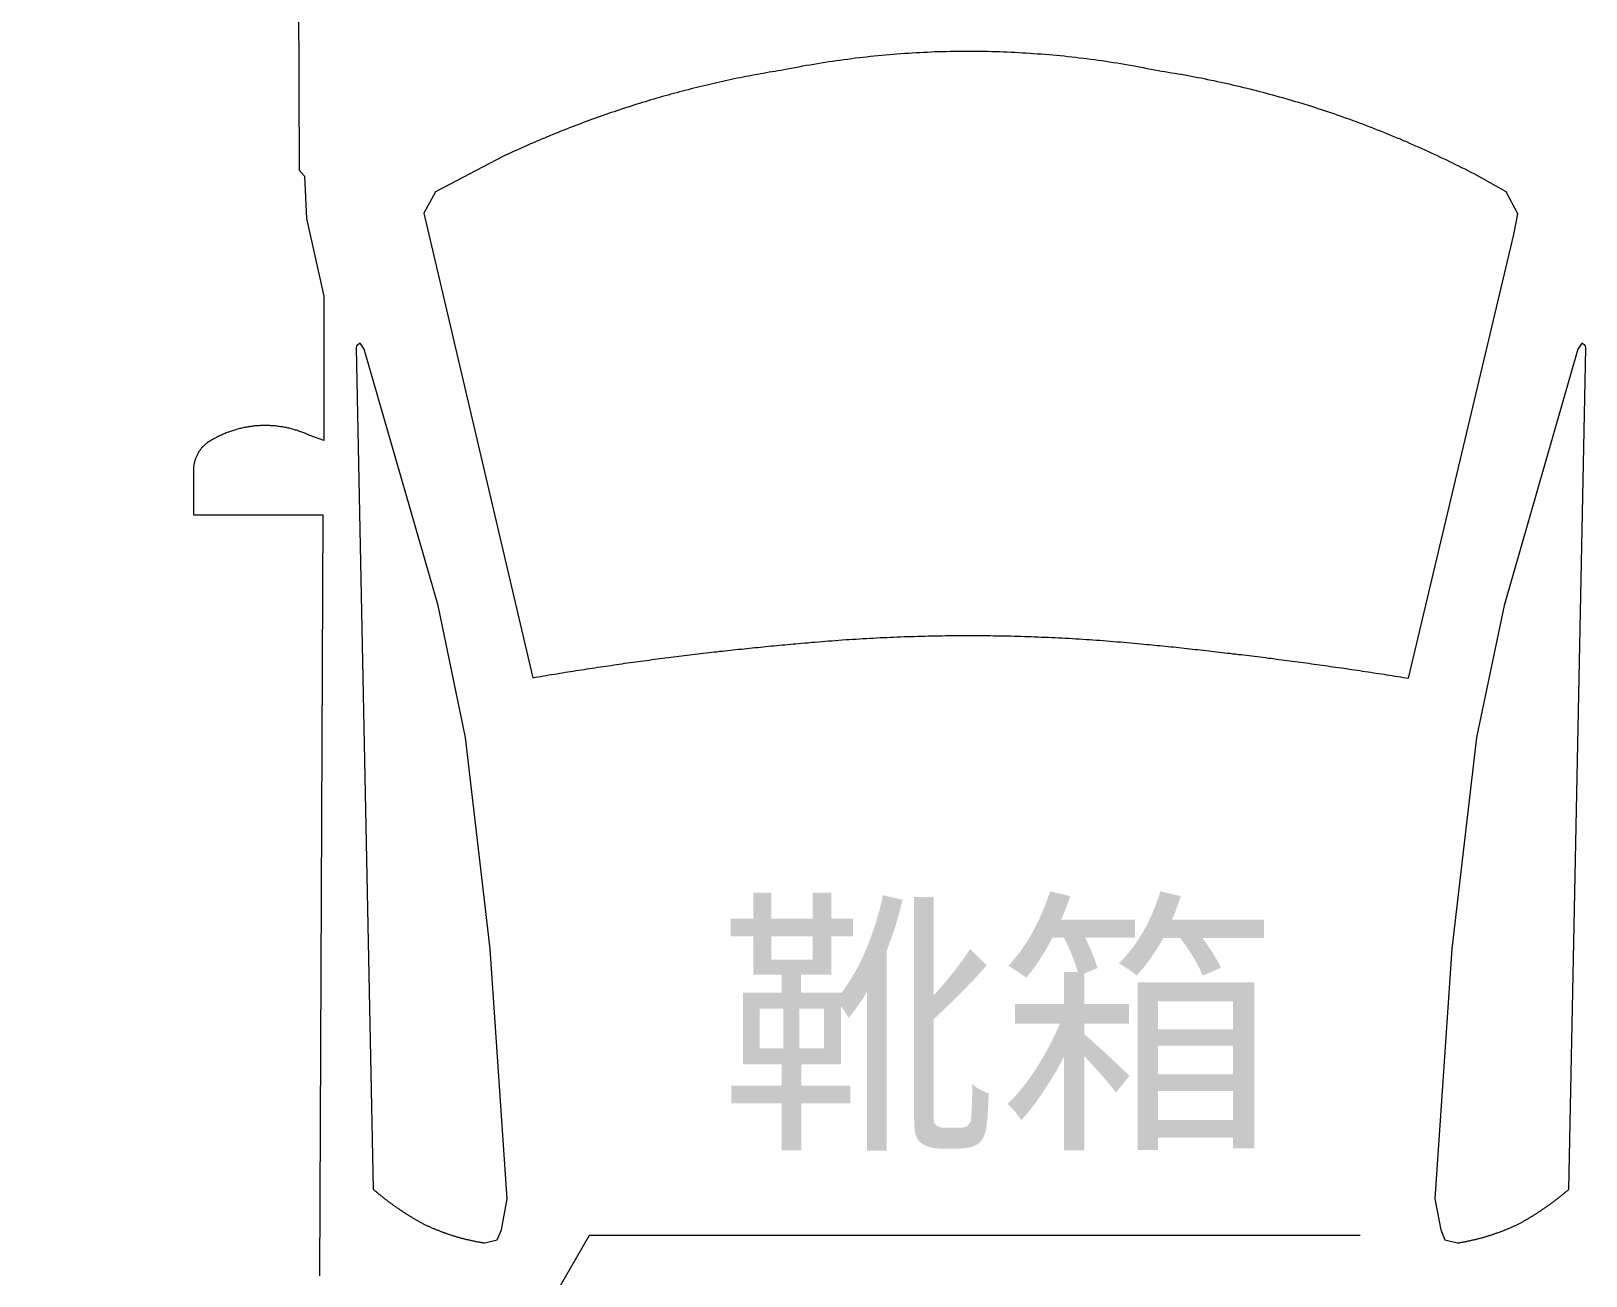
# Model space of a CAD drawing. Header units: millimetres. Extents: x 10 to 410, y 10 to 287.
# Drawn here: x 181.42 to 198.36, y 209.32 to 222.89 of the extents above; entities that cross this region are included whole.
import ezdxf
from ezdxf.enums import TextEntityAlignment as Align

# ---------------------------------------------------------------- set-up
doc = ezdxf.new("R2010")
doc.units = ezdxf.units.MM
doc.layers.add('LAYER6', color=252, linetype='Continuous')
doc.styles.add('ＭＳ ゴシック', font='msgothic.ttc')

# ---------------------------------------------------------------- blocks, each defined once
blk = doc.blocks.new('FcPack%d1')
at = {"layer": 'LAYER6', "color": 1, "linetype": 'Continuous', "lineweight": 13}
for p, q in [((36.764, 41.997), (36.793, 35.153)), ((43.557, 36.435), (43.516, 36.433)), ((43.598, 36.437), (43.557, 36.435)), ((43.64, 36.439), (43.598, 36.437)), ((43.681, 36.441), (43.64, 36.439)), ((43.723, 36.443), (43.681, 36.441)), ((43.764, 36.444), (43.723, 36.443)), ((43.806, 36.445), (43.764, 36.444)), ((43.847, 36.446), (43.806, 36.445)), ((43.888, 36.447), (43.847, 36.446)), ((43.93, 36.448), (43.888, 36.447)), ((43.971, 36.448), (43.93, 36.448)), ((44.013, 36.449), (43.971, 36.448)), ((44.054, 36.449), (44.013, 36.449)), ((44.096, 36.449), (44.054, 36.449)), ((44.137, 36.449), (44.096, 36.449)), ((44.179, 36.449), (44.137, 36.449)), ((44.22, 36.448), (44.179, 36.449)), ((44.262, 36.448), (44.22, 36.448)), ((44.303, 36.447), (44.262, 36.448)), ((44.344, 36.446), (44.303, 36.447)), ((44.386, 36.445), (44.344, 36.446)), ((44.427, 36.444), (44.386, 36.445)), ((44.469, 36.442), (44.427, 36.444)), ((44.51, 36.44), (44.469, 36.442)), ((44.552, 36.439), (44.51, 36.44)), ((44.593, 36.437), (44.552, 36.439)), ((44.635, 36.435), (44.593, 36.437)), ((44.676, 36.432), (44.635, 36.435)), ((42.157, 36.264), (42.116, 36.256)), ((42.198, 36.272), (42.157, 36.264)), ((42.238, 36.279), (42.198, 36.272)), ((42.279, 36.287), (42.238, 36.279)), ((42.32, 36.294), (42.279, 36.287)), ((42.361, 36.301), (42.32, 36.294)), ((42.402, 36.308), (42.361, 36.301)), ((42.443, 36.315), (42.402, 36.308)), ((42.484, 36.322), (42.443, 36.315)), ((42.525, 36.328), (42.484, 36.322)), ((42.566, 36.334), (42.525, 36.328)), ((42.607, 36.341), (42.566, 36.334)), ((42.649, 36.347), (42.607, 36.341)), ((42.69, 36.352), (42.649, 36.347)), ((42.731, 36.358), (42.69, 36.352)), ((42.772, 36.363), (42.731, 36.358)), ((42.813, 36.369), (42.772, 36.363)), ((42.854, 36.374), (42.813, 36.369)), ((42.896, 36.379), (42.854, 36.374)), ((42.937, 36.384), (42.896, 36.379)), ((42.978, 36.388), (42.937, 36.384)), ((43.019, 36.393), (42.978, 36.388)), ((43.061, 36.397), (43.019, 36.393)), ((43.102, 36.401), (43.061, 36.397)), ((43.143, 36.405), (43.102, 36.401)), ((43.185, 36.409), (43.143, 36.405)), ((43.226, 36.412), (43.185, 36.409)), ((43.267, 36.416), (43.226, 36.412)), ((43.309, 36.419), (43.267, 36.416)), ((43.35, 36.422), (43.309, 36.419)), ((43.391, 36.425), (43.35, 36.422)), ((43.433, 36.428), (43.391, 36.425)), ((43.474, 36.431), (43.433, 36.428)), ((43.516, 36.433), (43.474, 36.431)), ((44.717, 36.43), (44.676, 36.432)), ((44.759, 36.427), (44.717, 36.43)), ((44.8, 36.424), (44.759, 36.427)), ((44.841, 36.421), (44.8, 36.424)), ((44.883, 36.418), (44.841, 36.421)), ((44.924, 36.415), (44.883, 36.418)), ((44.966, 36.411), (44.924, 36.415)), ((45.007, 36.408), (44.966, 36.411)), ((45.048, 36.404), (45.007, 36.408)), ((45.089, 36.4), (45.048, 36.404)), ((45.131, 36.396), (45.089, 36.4)), ((45.172, 36.391), (45.131, 36.396)), ((45.213, 36.387), (45.172, 36.391)), ((45.255, 36.382), (45.213, 36.387)), ((45.296, 36.377), (45.255, 36.382)), ((45.337, 36.372), (45.296, 36.377)), ((45.378, 36.367), (45.337, 36.372)), ((45.419, 36.362), (45.378, 36.367)), ((45.461, 36.356), (45.419, 36.362)), ((45.502, 36.351), (45.461, 36.356)), ((45.543, 36.345), (45.502, 36.351)), ((45.584, 36.339), (45.543, 36.345)), ((45.625, 36.332), (45.584, 36.339)), ((45.666, 36.326), (45.625, 36.332)), ((45.707, 36.32), (45.666, 36.326)), ((45.748, 36.313), (45.707, 36.32)), ((45.789, 36.306), (45.748, 36.313)), ((45.83, 36.299), (45.789, 36.306)), ((45.871, 36.292), (45.83, 36.299)), ((45.912, 36.284), (45.871, 36.292)), ((45.953, 36.277), (45.912, 36.284)), ((45.994, 36.269), (45.953, 36.277)), ((46.035, 36.261), (45.994, 36.269)), ((41.315, 36.101), (41.284, 36.094)), ((41.347, 36.108), (41.315, 36.101)), ((41.378, 36.115), (41.347, 36.108)), ((41.41, 36.122), (41.378, 36.115)), ((41.441, 36.129), (41.41, 36.122)), ((41.473, 36.136), (41.441, 36.129)), ((41.505, 36.143), (41.473, 36.136)), ((41.536, 36.149), (41.505, 36.143)), ((41.568, 36.156), (41.536, 36.149)), ((41.599, 36.162), (41.568, 36.156)), ((41.631, 36.169), (41.599, 36.162)), ((41.663, 36.175), (41.631, 36.169)), ((41.694, 36.181), (41.663, 36.175)), ((41.726, 36.187), (41.694, 36.181)), ((41.758, 36.193), (41.726, 36.187)), ((41.789, 36.199), (41.758, 36.193)), ((41.821, 36.205), (41.789, 36.199)), ((41.853, 36.21), (41.821, 36.205)), ((41.884, 36.216), (41.853, 36.21)), ((41.916, 36.222), (41.884, 36.216)), ((41.948, 36.227), (41.916, 36.222)), ((41.98, 36.232), (41.948, 36.227)), ((42.012, 36.238), (41.98, 36.232)), ((42.043, 36.243), (42.012, 36.238)), ((42.075, 36.248), (42.043, 36.243)), ((42.116, 36.256), (42.075, 36.248)), ((46.075, 36.253), (46.035, 36.261)), ((46.116, 36.245), (46.075, 36.253)), ((46.157, 36.237), (46.116, 36.245)), ((46.193, 36.231), (46.157, 36.237)), ((46.229, 36.226), (46.193, 36.231)), ((46.265, 36.22), (46.229, 36.226)), ((46.301, 36.214), (46.265, 36.22)), ((46.337, 36.208), (46.301, 36.214)), ((46.373, 36.202), (46.337, 36.208)), ((46.409, 36.196), (46.373, 36.202)), ((46.445, 36.189), (46.409, 36.196)), ((46.481, 36.183), (46.445, 36.189)), ((46.517, 36.176), (46.481, 36.183)), ((46.553, 36.169), (46.517, 36.176)), ((46.588, 36.163), (46.553, 36.169)), ((46.624, 36.156), (46.588, 36.163)), ((46.66, 36.149), (46.624, 36.156)), ((46.696, 36.141), (46.66, 36.149)), ((46.732, 36.134), (46.696, 36.141)), ((46.767, 36.127), (46.732, 36.134)), ((46.803, 36.119), (46.767, 36.127)), ((46.839, 36.111), (46.803, 36.119)), ((46.875, 36.104), (46.839, 36.111)), ((46.91, 36.096), (46.875, 36.104)), ((46.946, 36.088), (46.91, 36.096)), ((40.659, 35.929), (40.628, 35.92)), ((40.69, 35.938), (40.659, 35.929)), ((40.721, 35.947), (40.69, 35.938)), ((40.752, 35.956), (40.721, 35.947)), ((40.783, 35.965), (40.752, 35.956)), ((40.814, 35.974), (40.783, 35.965)), ((40.845, 35.982), (40.814, 35.974)), ((40.877, 35.991), (40.845, 35.982)), ((40.908, 35.999), (40.877, 35.991)), ((40.939, 36.008), (40.908, 35.999)), ((40.97, 36.016), (40.939, 36.008)), ((41.002, 36.024), (40.97, 36.016)), ((41.033, 36.032), (41.002, 36.024)), ((41.064, 36.04), (41.033, 36.032)), ((41.096, 36.048), (41.064, 36.04)), ((41.127, 36.056), (41.096, 36.048)), ((41.158, 36.064), (41.127, 36.056)), ((41.19, 36.071), (41.158, 36.064)), ((41.221, 36.079), (41.19, 36.071)), ((41.253, 36.086), (41.221, 36.079)), ((41.284, 36.094), (41.253, 36.086)), ((46.982, 36.079), (46.946, 36.088)), ((47.017, 36.071), (46.982, 36.079)), ((47.053, 36.063), (47.017, 36.071)), ((47.088, 36.054), (47.053, 36.063)), ((47.124, 36.045), (47.088, 36.054)), ((47.159, 36.037), (47.124, 36.045)), ((47.195, 36.028), (47.159, 36.037)), ((47.23, 36.019), (47.195, 36.028)), ((47.266, 36.01), (47.23, 36.019)), ((47.301, 36), (47.266, 36.01)), ((47.337, 35.991), (47.301, 36)), ((47.372, 35.981), (47.337, 35.991)), ((47.407, 35.972), (47.372, 35.981)), ((47.443, 35.962), (47.407, 35.972)), ((47.478, 35.952), (47.443, 35.962)), ((47.513, 35.942), (47.478, 35.952)), ((47.549, 35.932), (47.513, 35.942)), ((47.584, 35.922), (47.549, 35.932)), ((40.134, 35.761), (40.103, 35.75)), ((40.165, 35.772), (40.134, 35.761)), ((40.195, 35.782), (40.165, 35.772)), ((40.226, 35.792), (40.195, 35.782)), ((40.257, 35.803), (40.226, 35.792)), ((40.288, 35.813), (40.257, 35.803)), ((40.319, 35.823), (40.288, 35.813)), ((40.349, 35.833), (40.319, 35.823)), ((40.38, 35.843), (40.349, 35.833)), ((40.411, 35.853), (40.38, 35.843)), ((40.442, 35.863), (40.411, 35.853)), ((40.473, 35.873), (40.442, 35.863)), ((40.504, 35.882), (40.473, 35.873)), ((40.535, 35.892), (40.504, 35.882)), ((40.566, 35.901), (40.535, 35.892)), ((40.597, 35.911), (40.566, 35.901)), ((40.628, 35.92), (40.597, 35.911)), ((47.619, 35.912), (47.584, 35.922)), ((47.654, 35.901), (47.619, 35.912)), ((47.689, 35.891), (47.654, 35.901)), ((47.724, 35.88), (47.689, 35.891)), ((47.759, 35.869), (47.724, 35.88)), ((47.794, 35.858), (47.759, 35.869)), ((47.829, 35.847), (47.794, 35.858)), ((47.864, 35.836), (47.829, 35.847)), ((47.899, 35.825), (47.864, 35.836)), ((47.934, 35.813), (47.899, 35.825)), ((47.969, 35.802), (47.934, 35.813)), ((48.004, 35.79), (47.969, 35.802)), ((48.039, 35.779), (48.004, 35.79)), ((48.073, 35.767), (48.039, 35.779)), ((48.108, 35.755), (48.073, 35.767)), ((39.677, 35.591), (39.647, 35.579)), ((39.708, 35.603), (39.677, 35.591)), ((39.738, 35.615), (39.708, 35.603)), ((39.768, 35.627), (39.738, 35.615)), ((39.798, 35.638), (39.768, 35.627)), ((39.829, 35.65), (39.798, 35.638)), ((39.859, 35.661), (39.829, 35.65)), ((39.89, 35.673), (39.859, 35.661)), ((39.92, 35.684), (39.89, 35.673)), ((39.951, 35.695), (39.92, 35.684)), ((39.981, 35.706), (39.951, 35.695)), ((40.012, 35.718), (39.981, 35.706)), ((40.042, 35.729), (40.012, 35.718)), ((40.073, 35.739), (40.042, 35.729)), ((40.103, 35.75), (40.073, 35.739)), ((48.143, 35.743), (48.108, 35.755)), ((48.178, 35.73), (48.143, 35.743)), ((48.212, 35.718), (48.178, 35.73)), ((48.247, 35.706), (48.212, 35.718)), ((48.281, 35.693), (48.247, 35.706)), ((48.316, 35.68), (48.281, 35.693)), ((48.35, 35.668), (48.316, 35.68)), ((48.385, 35.655), (48.35, 35.668)), ((48.419, 35.642), (48.385, 35.655)), ((48.454, 35.628), (48.419, 35.642)), ((48.488, 35.615), (48.454, 35.628)), ((48.522, 35.602), (48.488, 35.615)), ((48.557, 35.588), (48.522, 35.602)), ((48.591, 35.575), (48.557, 35.588)), ((39.287, 35.428), (39.257, 35.414)), ((39.316, 35.441), (39.287, 35.428)), ((39.346, 35.454), (39.316, 35.441)), ((39.376, 35.467), (39.346, 35.454)), ((39.406, 35.479), (39.376, 35.467)), ((39.436, 35.492), (39.406, 35.479)), ((39.466, 35.505), (39.436, 35.492)), ((39.496, 35.517), (39.466, 35.505)), ((39.526, 35.53), (39.496, 35.517)), ((39.557, 35.542), (39.526, 35.53)), ((39.587, 35.555), (39.557, 35.542)), ((39.617, 35.567), (39.587, 35.555)), ((39.647, 35.579), (39.617, 35.567)), ((48.625, 35.561), (48.591, 35.575)), ((48.659, 35.547), (48.625, 35.561)), ((48.693, 35.533), (48.659, 35.547)), ((48.728, 35.519), (48.693, 35.533)), ((48.762, 35.505), (48.728, 35.519)), ((48.796, 35.491), (48.762, 35.505)), ((48.83, 35.476), (48.796, 35.491)), ((48.864, 35.462), (48.83, 35.476)), ((48.897, 35.447), (48.864, 35.462)), ((48.931, 35.432), (48.897, 35.447)), ((48.965, 35.417), (48.931, 35.432)), ((48.999, 35.402), (48.965, 35.417)), ((39.019, 35.306), (38.279, 34.918)), ((39.049, 35.32), (39.019, 35.306)), ((39.078, 35.334), (39.049, 35.32)), ((39.108, 35.347), (39.078, 35.334)), ((39.138, 35.361), (39.108, 35.347)), ((39.167, 35.374), (39.138, 35.361)), ((39.197, 35.388), (39.167, 35.374)), ((39.227, 35.401), (39.197, 35.388)), ((39.257, 35.414), (39.227, 35.401)), ((49.033, 35.387), (48.999, 35.402)), ((49.066, 35.372), (49.033, 35.387)), ((49.1, 35.357), (49.066, 35.372)), ((49.134, 35.341), (49.1, 35.357)), ((49.167, 35.326), (49.134, 35.341)), ((49.201, 35.31), (49.167, 35.326)), ((49.234, 35.294), (49.201, 35.31)), ((49.268, 35.278), (49.234, 35.294)), ((49.301, 35.262), (49.268, 35.278)), ((49.334, 35.246), (49.301, 35.262)), ((36.793, 35.153), (36.851, 35.089)), ((36.851, 35.089), (36.875, 34.629)), ((49.368, 35.23), (49.334, 35.246)), ((49.401, 35.214), (49.368, 35.23)), ((49.434, 35.197), (49.401, 35.214)), ((49.467, 35.181), (49.434, 35.197)), ((49.5, 35.164), (49.467, 35.181)), ((49.533, 35.147), (49.5, 35.164)), ((49.566, 35.13), (49.533, 35.147)), ((49.599, 35.113), (49.566, 35.13)), ((49.948, 34.918), (49.599, 35.113)), ((38.279, 34.918), (38.152, 34.687)), ((50.075, 34.677), (49.948, 34.918)), ((36.875, 34.629), (37.063, 33.78)), ((38.152, 34.687), (39.339, 29.62)), ((50.032, 34.452), (50.075, 34.677)), ((48.883, 29.615), (50.032, 34.452)), ((37.063, 33.78), (37.063, 32.208)), ((37.42, 33.238), (37.415, 33.215)), ((37.415, 33.215), (37.6, 24.042)), ((37.46, 33.267), (37.42, 33.238)), ((37.502, 33.202), (37.46, 33.267)), ((50.632, 24.042), (50.817, 33.215)), ((50.772, 33.267), (50.73, 33.202)), ((50.813, 33.238), (50.772, 33.267)), ((50.817, 33.215), (50.813, 33.238)), ((38.308, 30.406), (37.502, 33.202)), ((50.73, 33.202), (49.925, 30.406)), ((36.333, 32.367), (36.321, 32.366)), ((36.345, 32.368), (36.333, 32.367)), ((36.357, 32.368), (36.345, 32.368)), ((36.368, 32.369), (36.357, 32.368)), ((36.38, 32.369), (36.368, 32.369)), ((36.392, 32.37), (36.38, 32.369)), ((36.404, 32.37), (36.392, 32.37)), ((36.416, 32.37), (36.404, 32.37)), ((36.427, 32.37), (36.416, 32.37)), ((36.439, 32.37), (36.427, 32.37)), ((36.451, 32.37), (36.439, 32.37)), ((36.463, 32.369), (36.451, 32.37)), ((36.475, 32.369), (36.463, 32.369)), ((36.486, 32.368), (36.475, 32.369)), ((36.498, 32.368), (36.486, 32.368)), ((36.51, 32.367), (36.498, 32.368)), ((36.522, 32.366), (36.51, 32.367)), ((35.817, 32.197), (35.806, 32.191)), ((35.827, 32.204), (35.817, 32.197)), ((35.837, 32.21), (35.827, 32.204)), ((35.848, 32.216), (35.837, 32.21)), ((35.858, 32.222), (35.848, 32.216)), ((35.869, 32.228), (35.858, 32.222)), ((35.88, 32.233), (35.869, 32.228)), ((35.89, 32.239), (35.88, 32.233)), ((35.901, 32.244), (35.89, 32.239)), ((35.912, 32.25), (35.901, 32.244)), ((35.922, 32.255), (35.912, 32.25)), ((35.933, 32.26), (35.922, 32.255)), ((35.944, 32.265), (35.933, 32.26)), ((35.955, 32.27), (35.944, 32.265)), ((35.966, 32.275), (35.955, 32.27)), ((35.977, 32.28), (35.966, 32.275)), ((35.988, 32.284), (35.977, 32.28)), ((35.999, 32.289), (35.988, 32.284)), ((36.01, 32.293), (35.999, 32.289)), ((36.022, 32.297), (36.01, 32.293)), ((36.033, 32.301), (36.022, 32.297)), ((36.044, 32.305), (36.033, 32.301)), ((36.055, 32.309), (36.044, 32.305)), ((36.067, 32.313), (36.055, 32.309)), ((36.078, 32.317), (36.067, 32.313)), ((36.089, 32.32), (36.078, 32.317)), ((36.101, 32.324), (36.089, 32.32)), ((36.112, 32.327), (36.101, 32.324)), ((36.123, 32.33), (36.112, 32.327)), ((36.135, 32.333), (36.123, 32.33)), ((36.146, 32.336), (36.135, 32.333)), ((36.158, 32.339), (36.146, 32.336)), ((36.169, 32.342), (36.158, 32.339)), ((36.181, 32.344), (36.169, 32.342)), ((36.193, 32.347), (36.181, 32.344)), ((36.204, 32.349), (36.193, 32.347)), ((36.216, 32.351), (36.204, 32.349)), ((36.228, 32.353), (36.216, 32.351)), ((36.239, 32.355), (36.228, 32.353)), ((36.251, 32.357), (36.239, 32.355)), ((36.263, 32.359), (36.251, 32.357)), ((36.274, 32.36), (36.263, 32.359)), ((36.286, 32.362), (36.274, 32.36)), ((36.298, 32.363), (36.286, 32.362)), ((36.31, 32.365), (36.298, 32.363)), ((36.321, 32.366), (36.31, 32.365)), ((36.533, 32.365), (36.522, 32.366)), ((36.545, 32.364), (36.533, 32.365)), ((36.557, 32.362), (36.545, 32.364)), ((36.569, 32.361), (36.557, 32.362)), ((36.58, 32.359), (36.569, 32.361)), ((36.592, 32.357), (36.58, 32.359)), ((36.604, 32.356), (36.592, 32.357)), ((36.615, 32.354), (36.604, 32.356)), ((36.627, 32.352), (36.615, 32.354)), ((36.639, 32.349), (36.627, 32.352)), ((36.65, 32.347), (36.639, 32.349)), ((36.662, 32.345), (36.65, 32.347)), ((36.673, 32.342), (36.662, 32.345)), ((36.685, 32.34), (36.673, 32.342)), ((36.697, 32.337), (36.685, 32.34)), ((36.708, 32.334), (36.697, 32.337)), ((36.72, 32.331), (36.708, 32.334)), ((36.731, 32.328), (36.72, 32.331)), ((36.742, 32.324), (36.731, 32.328)), ((36.754, 32.321), (36.742, 32.324)), ((36.765, 32.318), (36.754, 32.321)), ((36.776, 32.314), (36.765, 32.318)), ((36.788, 32.31), (36.776, 32.314)), ((36.799, 32.306), (36.788, 32.31)), ((36.81, 32.302), (36.799, 32.306)), ((36.822, 32.298), (36.81, 32.302)), ((36.833, 32.294), (36.822, 32.298)), ((36.844, 32.29), (36.833, 32.294)), ((36.855, 32.285), (36.844, 32.29)), ((36.866, 32.281), (36.855, 32.285)), ((36.877, 32.276), (36.866, 32.281)), ((36.888, 32.271), (36.877, 32.276)), ((36.899, 32.266), (36.888, 32.271)), ((36.91, 32.261), (36.899, 32.266)), ((36.921, 32.256), (36.91, 32.261)), ((37.063, 32.208), (36.921, 32.256)), ((35.674, 32.033), (35.67, 32.025)), ((35.677, 32.041), (35.674, 32.033)), ((35.681, 32.048), (35.677, 32.041)), ((35.684, 32.056), (35.681, 32.048)), ((35.688, 32.063), (35.684, 32.056)), ((35.692, 32.07), (35.688, 32.063)), ((35.697, 32.078), (35.692, 32.07)), ((35.701, 32.085), (35.697, 32.078)), ((35.706, 32.092), (35.701, 32.085)), ((35.71, 32.098), (35.706, 32.092)), ((35.715, 32.105), (35.71, 32.098)), ((35.72, 32.112), (35.715, 32.105)), ((35.725, 32.118), (35.72, 32.112)), ((35.73, 32.125), (35.725, 32.118)), ((35.736, 32.131), (35.73, 32.125)), ((35.741, 32.137), (35.736, 32.131)), ((35.747, 32.143), (35.741, 32.137)), ((35.753, 32.149), (35.747, 32.143)), ((35.759, 32.154), (35.753, 32.149)), ((35.765, 32.16), (35.759, 32.154)), ((35.771, 32.165), (35.765, 32.16)), ((35.777, 32.17), (35.771, 32.165)), ((35.783, 32.175), (35.777, 32.17)), ((35.79, 32.18), (35.783, 32.175)), ((35.796, 32.185), (35.79, 32.18)), ((35.806, 32.191), (35.796, 32.185)), ((35.641, 31.893), (35.64, 31.884)), ((35.64, 31.884), (35.64, 31.876)), ((35.64, 31.876), (35.64, 31.867)), ((35.64, 31.867), (35.64, 31.395)), ((35.642, 31.91), (35.641, 31.901)), ((35.641, 31.901), (35.641, 31.893)), ((35.643, 31.918), (35.642, 31.91)), ((35.644, 31.927), (35.643, 31.918)), ((35.645, 31.935), (35.644, 31.927)), ((35.646, 31.944), (35.645, 31.935)), ((35.648, 31.952), (35.646, 31.944)), ((35.65, 31.96), (35.648, 31.952)), ((35.652, 31.969), (35.65, 31.96)), ((35.654, 31.977), (35.652, 31.969)), ((35.656, 31.985), (35.654, 31.977)), ((35.659, 31.993), (35.656, 31.985)), ((35.661, 32.001), (35.659, 31.993)), ((35.664, 32.009), (35.661, 32.001)), ((35.667, 32.017), (35.664, 32.009)), ((35.67, 32.025), (35.667, 32.017)), ((35.64, 31.395), (37.051, 31.395)), ((37.051, 31.395), (37.015, 23.097)), ((38.607, 28.968), (38.308, 30.406)), ((49.925, 30.406), (49.626, 28.968)), ((42.236, 29.993), (42.265, 29.996)), ((42.265, 29.996), (42.303, 29.999)), ((42.303, 29.999), (42.34, 30.002)), ((42.34, 30.002), (42.377, 30.006)), ((42.377, 30.006), (42.415, 30.009)), ((42.415, 30.009), (42.452, 30.012)), ((42.452, 30.012), (42.489, 30.015)), ((42.489, 30.015), (42.527, 30.018)), ((42.527, 30.018), (42.564, 30.021)), ((42.564, 30.021), (42.601, 30.024)), ((42.601, 30.024), (42.639, 30.027)), ((42.639, 30.027), (42.676, 30.03)), ((42.676, 30.03), (42.713, 30.032)), ((42.713, 30.032), (42.751, 30.035)), ((42.751, 30.035), (42.788, 30.037)), ((42.788, 30.037), (42.826, 30.04)), ((42.826, 30.04), (42.863, 30.042)), ((42.863, 30.042), (42.9, 30.044)), ((42.9, 30.044), (42.938, 30.047)), ((42.938, 30.047), (42.975, 30.049)), ((42.975, 30.049), (43.013, 30.051)), ((43.013, 30.051), (43.05, 30.053)), ((43.05, 30.053), (43.087, 30.055)), ((43.087, 30.055), (43.125, 30.057)), ((43.125, 30.057), (43.162, 30.058)), ((43.162, 30.058), (43.2, 30.06)), ((43.2, 30.06), (43.237, 30.062)), ((43.237, 30.062), (43.274, 30.063)), ((43.274, 30.063), (43.312, 30.065)), ((43.312, 30.065), (43.349, 30.066)), ((43.349, 30.066), (43.387, 30.068)), ((43.387, 30.068), (43.424, 30.069)), ((43.424, 30.069), (43.461, 30.07)), ((43.461, 30.07), (43.499, 30.071)), ((43.499, 30.071), (43.536, 30.073)), ((43.536, 30.073), (43.574, 30.074)), ((43.574, 30.074), (43.611, 30.074)), ((43.611, 30.074), (43.649, 30.075)), ((43.649, 30.075), (43.686, 30.076)), ((43.686, 30.076), (43.724, 30.077)), ((43.724, 30.077), (43.761, 30.078)), ((43.761, 30.078), (43.798, 30.078)), ((43.798, 30.078), (43.836, 30.079)), ((43.836, 30.079), (43.873, 30.079)), ((43.873, 30.079), (43.911, 30.079)), ((43.911, 30.079), (43.948, 30.08)), ((43.948, 30.08), (43.986, 30.08)), ((43.986, 30.08), (44.023, 30.08)), ((44.023, 30.08), (44.06, 30.08)), ((44.06, 30.08), (44.098, 30.08)), ((44.098, 30.08), (44.135, 30.08)), ((44.135, 30.08), (44.173, 30.08)), ((44.173, 30.08), (44.21, 30.08)), ((44.21, 30.08), (44.248, 30.08)), ((44.248, 30.08), (44.285, 30.079)), ((44.285, 30.079), (44.323, 30.079)), ((44.323, 30.079), (44.36, 30.078)), ((44.36, 30.078), (44.397, 30.078)), ((44.397, 30.078), (44.435, 30.077)), ((44.435, 30.077), (44.472, 30.076)), ((44.472, 30.076), (44.51, 30.076)), ((44.51, 30.076), (44.547, 30.075)), ((44.547, 30.075), (44.585, 30.074)), ((44.585, 30.074), (44.622, 30.073)), ((44.622, 30.073), (44.659, 30.072)), ((44.659, 30.072), (44.697, 30.071)), ((44.697, 30.071), (44.734, 30.07)), ((44.734, 30.07), (44.772, 30.068)), ((44.772, 30.068), (44.809, 30.067)), ((44.809, 30.067), (44.847, 30.066)), ((44.847, 30.066), (44.884, 30.064)), ((44.884, 30.064), (44.921, 30.063)), ((44.921, 30.063), (44.959, 30.061)), ((44.959, 30.061), (44.996, 30.059)), ((44.996, 30.059), (45.034, 30.057)), ((45.034, 30.057), (45.071, 30.056)), ((45.071, 30.056), (45.108, 30.054)), ((45.108, 30.054), (45.146, 30.052)), ((45.146, 30.052), (45.183, 30.05)), ((45.183, 30.05), (45.221, 30.048)), ((45.221, 30.048), (45.258, 30.045)), ((45.258, 30.045), (45.295, 30.043)), ((45.295, 30.043), (45.333, 30.041)), ((45.333, 30.041), (45.37, 30.038)), ((45.37, 30.038), (45.408, 30.036)), ((45.408, 30.036), (45.445, 30.033)), ((45.445, 30.033), (45.482, 30.031)), ((45.482, 30.031), (45.52, 30.028)), ((45.52, 30.028), (45.557, 30.025)), ((45.557, 30.025), (45.594, 30.022)), ((45.594, 30.022), (45.632, 30.019)), ((45.632, 30.019), (45.669, 30.016)), ((45.669, 30.016), (45.706, 30.013)), ((45.706, 30.013), (45.744, 30.01)), ((45.744, 30.01), (45.781, 30.007)), ((45.781, 30.007), (45.818, 30.004)), ((45.818, 30.004), (45.856, 30)), ((45.856, 30), (45.893, 29.997)), ((45.893, 29.997), (45.93, 29.994)), ((40.666, 29.821), (40.696, 29.825)), ((40.696, 29.825), (40.725, 29.829)), ((40.725, 29.829), (40.755, 29.833)), ((40.755, 29.833), (40.784, 29.836)), ((40.784, 29.836), (40.814, 29.84)), ((40.814, 29.84), (40.844, 29.844)), ((40.844, 29.844), (40.873, 29.848)), ((40.873, 29.848), (40.903, 29.851)), ((40.903, 29.851), (40.932, 29.855)), ((40.932, 29.855), (40.962, 29.859)), ((40.962, 29.859), (40.991, 29.862)), ((40.991, 29.862), (41.021, 29.866)), ((41.021, 29.866), (41.051, 29.87)), ((41.051, 29.87), (41.08, 29.873)), ((41.08, 29.873), (41.11, 29.877)), ((41.11, 29.877), (41.139, 29.88)), ((41.139, 29.88), (41.169, 29.884)), ((41.169, 29.884), (41.199, 29.887)), ((41.199, 29.887), (41.228, 29.891)), ((41.228, 29.891), (41.258, 29.894)), ((41.258, 29.894), (41.287, 29.898)), ((41.287, 29.898), (41.317, 29.901)), ((41.317, 29.901), (41.347, 29.904)), ((41.347, 29.904), (41.376, 29.908)), ((41.376, 29.908), (41.406, 29.911)), ((41.406, 29.911), (41.435, 29.914)), ((41.435, 29.914), (41.465, 29.917)), ((41.465, 29.917), (41.495, 29.921)), ((41.495, 29.921), (41.524, 29.924)), ((41.524, 29.924), (41.554, 29.927)), ((41.554, 29.927), (41.583, 29.93)), ((41.583, 29.93), (41.613, 29.933)), ((41.613, 29.933), (41.643, 29.936)), ((41.643, 29.936), (41.672, 29.939)), ((41.672, 29.939), (41.702, 29.942)), ((41.702, 29.942), (41.732, 29.945)), ((41.732, 29.945), (41.761, 29.948)), ((41.761, 29.948), (41.791, 29.951)), ((41.791, 29.951), (41.821, 29.954)), ((41.821, 29.954), (41.85, 29.957)), ((41.85, 29.957), (41.88, 29.96)), ((41.88, 29.96), (41.909, 29.963)), ((41.909, 29.963), (41.939, 29.966)), ((41.939, 29.966), (41.969, 29.969)), ((41.969, 29.969), (41.998, 29.972)), ((41.998, 29.972), (42.028, 29.974)), ((42.028, 29.974), (42.058, 29.977)), ((42.058, 29.977), (42.087, 29.98)), ((42.087, 29.98), (42.117, 29.982)), ((42.117, 29.982), (42.147, 29.985)), ((42.147, 29.985), (42.176, 29.988)), ((42.176, 29.988), (42.206, 29.99)), ((42.206, 29.99), (42.236, 29.993)), ((45.93, 29.994), (45.968, 29.99)), ((45.968, 29.99), (45.997, 29.987)), ((45.997, 29.987), (46.027, 29.984)), ((46.027, 29.984), (46.056, 29.981)), ((46.056, 29.981), (46.086, 29.979)), ((46.086, 29.979), (46.115, 29.976)), ((46.115, 29.976), (46.145, 29.973)), ((46.145, 29.973), (46.174, 29.97)), ((46.174, 29.97), (46.204, 29.967)), ((46.204, 29.967), (46.233, 29.964)), ((46.233, 29.964), (46.263, 29.961)), ((46.263, 29.961), (46.293, 29.958)), ((46.293, 29.958), (46.322, 29.955)), ((46.322, 29.955), (46.352, 29.952)), ((46.352, 29.952), (46.381, 29.948)), ((46.381, 29.948), (46.411, 29.945)), ((46.411, 29.945), (46.44, 29.942)), ((46.44, 29.942), (46.47, 29.939)), ((46.47, 29.939), (46.499, 29.936)), ((46.499, 29.936), (46.529, 29.933)), ((46.529, 29.933), (46.558, 29.929)), ((46.558, 29.929), (46.588, 29.926)), ((46.588, 29.926), (46.617, 29.923)), ((46.617, 29.923), (46.647, 29.92)), ((46.647, 29.92), (46.676, 29.916)), ((46.676, 29.916), (46.706, 29.913)), ((46.706, 29.913), (46.735, 29.91)), ((46.735, 29.91), (46.765, 29.906)), ((46.765, 29.906), (46.794, 29.903)), ((46.794, 29.903), (46.824, 29.9)), ((46.824, 29.9), (46.853, 29.896)), ((46.853, 29.896), (46.883, 29.893)), ((46.883, 29.893), (46.912, 29.889)), ((46.912, 29.889), (46.942, 29.886)), ((46.942, 29.886), (46.971, 29.882)), ((46.971, 29.882), (47.001, 29.879)), ((47.001, 29.879), (47.03, 29.875)), ((47.03, 29.875), (47.06, 29.872)), ((47.06, 29.872), (47.089, 29.868)), ((47.089, 29.868), (47.119, 29.865)), ((47.119, 29.865), (47.148, 29.861)), ((47.148, 29.861), (47.177, 29.858)), ((47.177, 29.858), (47.207, 29.854)), ((47.207, 29.854), (47.236, 29.85)), ((47.236, 29.85), (47.266, 29.847)), ((47.266, 29.847), (47.295, 29.843)), ((47.295, 29.843), (47.325, 29.839)), ((47.325, 29.839), (47.354, 29.835)), ((47.354, 29.835), (47.384, 29.832)), ((47.384, 29.832), (47.413, 29.828)), ((47.413, 29.828), (47.443, 29.824)), ((39.545, 29.655), (39.575, 29.66)), ((39.575, 29.66), (39.604, 29.664)), ((39.604, 29.664), (39.634, 29.669)), ((39.634, 29.669), (39.663, 29.674)), ((39.663, 29.674), (39.693, 29.679)), ((39.693, 29.679), (39.722, 29.683)), ((39.722, 29.683), (39.752, 29.688)), ((39.752, 29.688), (39.781, 29.693)), ((39.781, 29.693), (39.81, 29.697)), ((39.81, 29.697), (39.84, 29.702)), ((39.84, 29.702), (39.869, 29.707)), ((39.869, 29.707), (39.899, 29.711)), ((39.899, 29.711), (39.928, 29.716)), ((39.928, 29.716), (39.958, 29.72)), ((39.958, 29.72), (39.987, 29.725)), ((39.987, 29.725), (40.017, 29.729)), ((40.017, 29.729), (40.046, 29.734)), ((40.046, 29.734), (40.076, 29.738)), ((40.076, 29.738), (40.105, 29.742)), ((40.105, 29.742), (40.135, 29.747)), ((40.135, 29.747), (40.164, 29.751)), ((40.164, 29.751), (40.194, 29.755)), ((40.194, 29.755), (40.223, 29.76)), ((40.223, 29.76), (40.253, 29.764)), ((40.253, 29.764), (40.282, 29.768)), ((40.282, 29.768), (40.312, 29.772)), ((40.312, 29.772), (40.341, 29.777)), ((40.341, 29.777), (40.371, 29.781)), ((40.371, 29.781), (40.4, 29.785)), ((40.4, 29.785), (40.43, 29.789)), ((40.43, 29.789), (40.459, 29.793)), ((40.459, 29.793), (40.489, 29.797)), ((40.489, 29.797), (40.519, 29.801)), ((40.519, 29.801), (40.548, 29.805)), ((40.548, 29.805), (40.578, 29.809)), ((40.578, 29.809), (40.607, 29.813)), ((40.607, 29.813), (40.637, 29.817)), ((40.637, 29.817), (40.666, 29.821)), ((47.443, 29.824), (47.472, 29.82)), ((47.472, 29.82), (47.502, 29.816)), ((47.502, 29.816), (47.531, 29.813)), ((47.531, 29.813), (47.56, 29.809)), ((47.56, 29.809), (47.59, 29.805)), ((47.59, 29.805), (47.619, 29.801)), ((47.619, 29.801), (47.649, 29.797)), ((47.649, 29.797), (47.678, 29.793)), ((47.678, 29.793), (47.708, 29.789)), ((47.708, 29.789), (47.737, 29.785)), ((47.737, 29.785), (47.767, 29.781)), ((47.767, 29.781), (47.796, 29.777)), ((47.796, 29.777), (47.825, 29.773)), ((47.825, 29.773), (47.855, 29.769)), ((47.855, 29.769), (47.884, 29.765)), ((47.884, 29.765), (47.914, 29.761)), ((47.914, 29.761), (47.943, 29.757)), ((47.943, 29.757), (47.972, 29.753)), ((47.972, 29.753), (48.002, 29.748)), ((48.002, 29.748), (48.031, 29.744)), ((48.031, 29.744), (48.061, 29.74)), ((48.061, 29.74), (48.09, 29.736)), ((48.09, 29.736), (48.12, 29.732)), ((48.12, 29.732), (48.149, 29.727)), ((48.149, 29.727), (48.178, 29.723)), ((48.178, 29.723), (48.208, 29.719)), ((48.208, 29.719), (48.237, 29.714)), ((48.237, 29.714), (48.267, 29.71)), ((48.267, 29.71), (48.296, 29.706)), ((48.296, 29.706), (48.325, 29.701)), ((48.325, 29.701), (48.355, 29.697)), ((48.355, 29.697), (48.384, 29.693)), ((48.384, 29.693), (48.413, 29.688)), ((48.413, 29.688), (48.443, 29.684)), ((48.443, 29.684), (48.472, 29.679)), ((48.472, 29.679), (48.502, 29.675)), ((48.502, 29.675), (48.531, 29.67)), ((48.531, 29.67), (48.56, 29.666)), ((48.56, 29.666), (48.59, 29.661)), ((48.59, 29.661), (48.619, 29.657)), ((48.619, 29.657), (48.648, 29.652)), ((39.339, 29.62), (39.369, 29.625)), ((39.369, 29.625), (39.398, 29.63)), ((39.398, 29.63), (39.428, 29.635)), ((39.428, 29.635), (39.457, 29.64)), ((39.457, 29.64), (39.487, 29.645)), ((39.487, 29.645), (39.516, 29.65)), ((39.516, 29.65), (39.545, 29.655)), ((48.648, 29.652), (48.678, 29.647)), ((48.678, 29.647), (48.707, 29.643)), ((48.707, 29.643), (48.736, 29.638)), ((48.736, 29.638), (48.766, 29.633)), ((48.766, 29.633), (48.795, 29.629)), ((48.795, 29.629), (48.825, 29.624)), ((48.825, 29.624), (48.854, 29.619)), ((48.854, 29.619), (48.883, 29.615)), ((38.875, 26.664), (38.607, 28.968)), ((49.626, 28.968), (49.358, 26.664)), ((39.061, 23.938), (38.875, 26.664)), ((49.358, 26.664), (49.171, 23.938)), ((37.6, 24.042), (37.606, 24.036)), ((37.606, 24.036), (37.613, 24.031)), ((37.613, 24.031), (37.619, 24.026)), ((37.619, 24.026), (37.625, 24.021)), ((37.625, 24.021), (37.631, 24.016)), ((37.631, 24.016), (37.637, 24.01)), ((37.637, 24.01), (37.644, 24.005)), ((37.644, 24.005), (37.65, 24)), ((37.65, 24), (37.656, 23.995)), ((37.656, 23.995), (37.662, 23.99)), ((37.662, 23.99), (37.668, 23.985)), ((37.668, 23.985), (37.675, 23.98)), ((37.675, 23.98), (37.681, 23.975)), ((37.681, 23.975), (37.687, 23.97)), ((37.687, 23.97), (37.694, 23.965)), ((37.694, 23.965), (37.7, 23.96)), ((37.7, 23.96), (37.706, 23.955)), ((37.706, 23.955), (37.713, 23.95)), ((37.713, 23.95), (37.719, 23.945)), ((37.719, 23.945), (37.725, 23.94)), ((37.725, 23.94), (37.732, 23.935)), ((37.732, 23.935), (37.738, 23.93)), ((37.738, 23.93), (37.744, 23.925)), ((37.744, 23.925), (37.751, 23.92)), ((37.751, 23.92), (37.757, 23.915)), ((37.757, 23.915), (37.764, 23.91)), ((37.764, 23.91), (37.77, 23.906)), ((37.77, 23.906), (37.777, 23.901)), ((37.777, 23.901), (37.783, 23.896)), ((37.783, 23.896), (37.789, 23.891)), ((38.997, 23.601), (39.061, 23.938)), ((49.171, 23.938), (49.236, 23.601)), ((50.443, 23.891), (50.45, 23.896)), ((50.45, 23.896), (50.456, 23.901)), ((50.456, 23.901), (50.462, 23.906)), ((50.462, 23.906), (50.469, 23.91)), ((50.469, 23.91), (50.475, 23.915)), ((50.475, 23.915), (50.482, 23.92)), ((50.482, 23.92), (50.488, 23.925)), ((50.488, 23.925), (50.495, 23.93)), ((50.495, 23.93), (50.501, 23.935)), ((50.501, 23.935), (50.507, 23.94)), ((50.507, 23.94), (50.514, 23.945)), ((50.514, 23.945), (50.52, 23.95)), ((50.52, 23.95), (50.526, 23.955)), ((50.526, 23.955), (50.533, 23.96)), ((50.533, 23.96), (50.539, 23.965)), ((50.539, 23.965), (50.545, 23.97)), ((50.545, 23.97), (50.552, 23.975)), ((50.552, 23.975), (50.558, 23.98)), ((50.558, 23.98), (50.564, 23.985)), ((50.564, 23.985), (50.57, 23.99)), ((50.57, 23.99), (50.577, 23.995)), ((50.577, 23.995), (50.583, 24)), ((50.583, 24), (50.589, 24.005)), ((50.589, 24.005), (50.595, 24.01)), ((50.595, 24.01), (50.601, 24.016)), ((50.601, 24.016), (50.608, 24.021)), ((50.608, 24.021), (50.614, 24.026)), ((50.614, 24.026), (50.62, 24.031)), ((50.62, 24.031), (50.626, 24.036)), ((50.626, 24.036), (50.632, 24.042)), ((37.789, 23.891), (37.796, 23.887)), ((37.796, 23.887), (37.802, 23.882)), ((37.802, 23.882), (37.809, 23.877)), ((37.809, 23.877), (37.815, 23.873)), ((37.815, 23.873), (37.822, 23.868)), ((37.822, 23.868), (37.828, 23.863)), ((37.828, 23.863), (37.835, 23.859)), ((37.835, 23.859), (37.842, 23.854)), ((37.842, 23.854), (37.848, 23.849)), ((37.848, 23.849), (37.855, 23.845)), ((37.855, 23.845), (37.861, 23.84)), ((37.861, 23.84), (37.868, 23.836)), ((37.868, 23.836), (37.874, 23.831)), ((37.874, 23.831), (37.881, 23.827)), ((37.881, 23.827), (37.888, 23.822)), ((37.888, 23.822), (37.894, 23.818)), ((37.894, 23.818), (37.901, 23.813)), ((37.901, 23.813), (37.908, 23.809)), ((37.908, 23.809), (37.914, 23.804)), ((37.914, 23.804), (37.921, 23.8)), ((37.921, 23.8), (37.928, 23.796)), ((37.928, 23.796), (37.934, 23.791)), ((37.934, 23.791), (37.941, 23.787)), ((37.941, 23.787), (37.948, 23.783)), ((37.948, 23.783), (37.954, 23.778)), ((37.954, 23.778), (37.961, 23.774)), ((37.961, 23.774), (37.968, 23.77)), ((37.968, 23.77), (37.975, 23.766)), ((37.975, 23.766), (37.981, 23.761)), ((37.981, 23.761), (37.988, 23.757)), ((37.988, 23.757), (37.995, 23.753)), ((37.995, 23.753), (38.002, 23.749)), ((38.002, 23.749), (38.009, 23.745)), ((38.009, 23.745), (38.015, 23.74)), ((38.015, 23.74), (38.022, 23.736)), ((38.022, 23.736), (38.029, 23.732)), ((38.029, 23.732), (38.036, 23.728)), ((38.036, 23.728), (38.043, 23.724)), ((38.043, 23.724), (38.05, 23.72)), ((50.183, 23.72), (50.19, 23.724)), ((50.19, 23.724), (50.197, 23.728)), ((50.197, 23.728), (50.204, 23.732)), ((50.204, 23.732), (50.21, 23.736)), ((50.21, 23.736), (50.217, 23.74)), ((50.217, 23.74), (50.224, 23.745)), ((50.224, 23.745), (50.231, 23.749)), ((50.231, 23.749), (50.238, 23.753)), ((50.238, 23.753), (50.244, 23.757)), ((50.244, 23.757), (50.251, 23.761)), ((50.251, 23.761), (50.258, 23.766)), ((50.258, 23.766), (50.265, 23.77)), ((50.265, 23.77), (50.271, 23.774)), ((50.271, 23.774), (50.278, 23.778)), ((50.278, 23.778), (50.285, 23.783)), ((50.285, 23.783), (50.292, 23.787)), ((50.292, 23.787), (50.298, 23.791)), ((50.298, 23.791), (50.305, 23.796)), ((50.305, 23.796), (50.312, 23.8)), ((50.312, 23.8), (50.318, 23.804)), ((50.318, 23.804), (50.325, 23.809)), ((50.325, 23.809), (50.332, 23.813)), ((50.332, 23.813), (50.338, 23.818)), ((50.338, 23.818), (50.345, 23.822)), ((50.345, 23.822), (50.351, 23.827)), ((50.351, 23.827), (50.358, 23.831)), ((50.358, 23.831), (50.365, 23.836)), ((50.365, 23.836), (50.371, 23.84)), ((50.371, 23.84), (50.378, 23.845)), ((50.378, 23.845), (50.384, 23.849)), ((50.384, 23.849), (50.391, 23.854)), ((50.391, 23.854), (50.398, 23.859)), ((50.398, 23.859), (50.404, 23.863)), ((50.404, 23.863), (50.411, 23.868)), ((50.411, 23.868), (50.417, 23.873)), ((50.417, 23.873), (50.424, 23.877)), ((50.424, 23.877), (50.43, 23.882)), ((50.43, 23.882), (50.437, 23.887)), ((50.437, 23.887), (50.443, 23.891)), ((38.05, 23.72), (38.056, 23.716)), ((38.056, 23.716), (38.063, 23.712)), ((38.063, 23.712), (38.07, 23.708)), ((38.07, 23.708), (38.077, 23.704)), ((38.077, 23.704), (38.084, 23.7)), ((38.084, 23.7), (38.091, 23.696)), ((38.091, 23.696), (38.098, 23.692)), ((38.098, 23.692), (38.105, 23.688)), ((38.105, 23.688), (38.112, 23.685)), ((38.112, 23.685), (38.119, 23.681)), ((38.119, 23.681), (38.126, 23.677)), ((38.126, 23.677), (38.133, 23.673)), ((38.133, 23.673), (38.14, 23.669)), ((38.14, 23.669), (38.146, 23.666)), ((38.146, 23.666), (38.154, 23.662)), ((38.154, 23.662), (38.161, 23.659)), ((38.161, 23.659), (38.168, 23.655)), ((38.168, 23.655), (38.175, 23.652)), ((38.175, 23.652), (38.183, 23.648)), ((38.183, 23.648), (38.19, 23.645)), ((38.19, 23.645), (38.197, 23.642)), ((38.197, 23.642), (38.204, 23.638)), ((38.204, 23.638), (38.212, 23.635)), ((38.212, 23.635), (38.219, 23.632)), ((38.219, 23.632), (38.226, 23.629)), ((38.226, 23.629), (38.233, 23.625)), ((38.233, 23.625), (38.241, 23.622)), ((38.241, 23.622), (38.248, 23.619)), ((38.248, 23.619), (38.255, 23.616)), ((38.255, 23.616), (38.263, 23.613)), ((38.263, 23.613), (38.27, 23.61)), ((38.27, 23.61), (38.277, 23.607)), ((38.277, 23.607), (38.285, 23.604)), ((38.285, 23.604), (38.292, 23.601)), ((38.292, 23.601), (38.299, 23.598)), ((38.299, 23.598), (38.307, 23.595)), ((38.307, 23.595), (38.314, 23.592)), ((38.314, 23.592), (38.322, 23.589)), ((38.322, 23.589), (38.329, 23.586)), ((38.329, 23.586), (38.336, 23.583)), ((38.336, 23.583), (38.344, 23.581)), ((38.344, 23.581), (38.351, 23.578)), ((38.351, 23.578), (38.359, 23.575)), ((38.359, 23.575), (38.366, 23.572)), ((38.366, 23.572), (38.374, 23.57)), ((38.374, 23.57), (38.381, 23.567)), ((38.381, 23.567), (38.388, 23.564)), ((38.388, 23.564), (38.396, 23.562)), ((38.396, 23.562), (38.403, 23.559)), ((38.403, 23.559), (38.411, 23.556)), ((38.411, 23.556), (38.418, 23.554)), ((38.953, 23.492), (38.997, 23.601)), ((49.236, 23.601), (49.28, 23.492)), ((49.814, 23.554), (49.822, 23.556)), ((49.822, 23.556), (49.829, 23.559)), ((49.829, 23.559), (49.837, 23.562)), ((49.837, 23.562), (49.844, 23.564)), ((49.844, 23.564), (49.852, 23.567)), ((49.852, 23.567), (49.859, 23.57)), ((49.859, 23.57), (49.866, 23.572)), ((49.866, 23.572), (49.874, 23.575)), ((49.874, 23.575), (49.881, 23.578)), ((49.881, 23.578), (49.889, 23.581)), ((49.889, 23.581), (49.896, 23.583)), ((49.896, 23.583), (49.904, 23.586)), ((49.904, 23.586), (49.911, 23.589)), ((49.911, 23.589), (49.918, 23.592)), ((49.918, 23.592), (49.926, 23.595)), ((49.926, 23.595), (49.933, 23.598)), ((49.933, 23.598), (49.941, 23.601)), ((49.941, 23.601), (49.948, 23.604)), ((49.948, 23.604), (49.955, 23.607)), ((49.955, 23.607), (49.963, 23.61)), ((49.963, 23.61), (49.97, 23.613)), ((49.97, 23.613), (49.977, 23.616)), ((49.977, 23.616), (49.985, 23.619)), ((49.985, 23.619), (49.992, 23.622)), ((49.992, 23.622), (49.999, 23.625)), ((49.999, 23.625), (50.006, 23.629)), ((50.006, 23.629), (50.014, 23.632)), ((50.014, 23.632), (50.021, 23.635)), ((50.021, 23.635), (50.028, 23.638)), ((50.028, 23.638), (50.036, 23.642)), ((50.036, 23.642), (50.043, 23.645)), ((50.043, 23.645), (50.05, 23.648)), ((50.05, 23.648), (50.057, 23.652)), ((50.057, 23.652), (50.064, 23.655)), ((50.064, 23.655), (50.072, 23.659)), ((50.072, 23.659), (50.079, 23.662)), ((50.079, 23.662), (50.086, 23.666)), ((50.086, 23.666), (50.093, 23.669)), ((50.093, 23.669), (50.1, 23.673)), ((50.1, 23.673), (50.107, 23.677)), ((50.107, 23.677), (50.114, 23.681)), ((50.114, 23.681), (50.121, 23.685)), ((50.121, 23.685), (50.128, 23.688)), ((50.128, 23.688), (50.135, 23.692)), ((50.135, 23.692), (50.142, 23.696)), ((50.142, 23.696), (50.149, 23.7)), ((50.149, 23.7), (50.155, 23.704)), ((50.155, 23.704), (50.162, 23.708)), ((50.162, 23.708), (50.169, 23.712)), ((50.169, 23.712), (50.176, 23.716)), ((50.176, 23.716), (50.183, 23.72)), ((31.542, 8.966), (39.957, 23.54)), ((38.418, 23.554), (38.426, 23.551)), ((38.426, 23.551), (38.433, 23.549)), ((38.433, 23.549), (38.441, 23.546)), ((38.441, 23.546), (38.448, 23.544)), ((38.448, 23.544), (38.456, 23.541)), ((38.456, 23.541), (38.464, 23.539)), ((38.464, 23.539), (38.471, 23.537)), ((38.471, 23.537), (38.479, 23.534)), ((38.479, 23.534), (38.486, 23.532)), ((38.486, 23.532), (38.494, 23.53)), ((38.494, 23.53), (38.501, 23.527)), ((38.501, 23.527), (38.509, 23.525)), ((38.509, 23.525), (38.516, 23.523)), ((38.516, 23.523), (38.524, 23.521)), ((38.524, 23.521), (38.532, 23.519)), ((38.532, 23.519), (38.539, 23.516)), ((38.539, 23.516), (38.547, 23.514)), ((38.547, 23.514), (38.554, 23.512)), ((38.554, 23.512), (38.562, 23.51)), ((38.562, 23.51), (38.57, 23.508)), ((38.57, 23.508), (38.577, 23.506)), ((38.577, 23.506), (38.585, 23.504)), ((38.585, 23.504), (38.593, 23.502)), ((38.593, 23.502), (38.6, 23.5)), ((38.6, 23.5), (38.608, 23.498)), ((38.608, 23.498), (38.616, 23.496)), ((38.616, 23.496), (38.623, 23.495)), ((38.623, 23.495), (38.631, 23.493)), ((38.631, 23.493), (38.639, 23.491)), ((38.639, 23.491), (38.646, 23.489)), ((38.646, 23.489), (38.654, 23.487)), ((38.654, 23.487), (38.662, 23.486)), ((38.662, 23.486), (38.669, 23.484)), ((38.669, 23.484), (38.677, 23.482)), ((38.677, 23.482), (38.685, 23.481)), ((38.685, 23.481), (38.692, 23.479)), ((38.692, 23.479), (38.7, 23.478)), ((38.7, 23.478), (38.708, 23.476)), ((38.708, 23.476), (38.716, 23.474)), ((38.716, 23.474), (38.723, 23.473)), ((38.723, 23.473), (38.731, 23.472)), ((38.731, 23.472), (38.739, 23.47)), ((38.739, 23.47), (38.747, 23.469)), ((38.747, 23.469), (38.754, 23.467)), ((38.754, 23.467), (38.762, 23.466)), ((38.762, 23.466), (38.77, 23.465)), ((38.77, 23.465), (38.778, 23.463)), ((38.778, 23.463), (38.785, 23.462)), ((38.785, 23.462), (38.793, 23.461)), ((38.793, 23.461), (38.801, 23.459)), ((38.801, 23.459), (38.809, 23.458)), ((38.809, 23.458), (38.816, 23.457)), ((38.816, 23.457), (38.953, 23.492)), ((39.957, 23.54), (48.357, 23.54)), ((49.28, 23.492), (49.416, 23.457)), ((49.416, 23.457), (49.424, 23.458)), ((49.424, 23.458), (49.432, 23.459)), ((49.432, 23.459), (49.439, 23.461)), ((49.439, 23.461), (49.447, 23.462)), ((49.447, 23.462), (49.455, 23.463)), ((49.455, 23.463), (49.463, 23.465)), ((49.463, 23.465), (49.471, 23.466)), ((49.471, 23.466), (49.478, 23.467)), ((49.478, 23.467), (49.486, 23.469)), ((49.486, 23.469), (49.494, 23.47)), ((49.494, 23.47), (49.501, 23.472)), ((49.501, 23.472), (49.509, 23.473)), ((49.509, 23.473), (49.517, 23.474)), ((49.517, 23.474), (49.525, 23.476)), ((49.525, 23.476), (49.532, 23.478)), ((49.532, 23.478), (49.54, 23.479)), ((49.54, 23.479), (49.548, 23.481)), ((49.548, 23.481), (49.555, 23.482)), ((49.555, 23.482), (49.563, 23.484)), ((49.563, 23.484), (49.571, 23.486)), ((49.571, 23.486), (49.579, 23.487)), ((49.579, 23.487), (49.586, 23.489)), ((49.586, 23.489), (49.594, 23.491)), ((49.594, 23.491), (49.602, 23.493)), ((49.602, 23.493), (49.609, 23.495)), ((49.609, 23.495), (49.617, 23.496)), ((49.617, 23.496), (49.625, 23.498)), ((49.625, 23.498), (49.632, 23.5)), ((49.632, 23.5), (49.64, 23.502)), ((49.64, 23.502), (49.648, 23.504)), ((49.648, 23.504), (49.655, 23.506)), ((49.655, 23.506), (49.663, 23.508)), ((49.663, 23.508), (49.67, 23.51)), ((49.67, 23.51), (49.678, 23.512)), ((49.678, 23.512), (49.686, 23.514)), ((49.686, 23.514), (49.693, 23.516)), ((49.693, 23.516), (49.701, 23.519)), ((49.701, 23.519), (49.708, 23.521)), ((49.708, 23.521), (49.716, 23.523)), ((49.716, 23.523), (49.724, 23.525)), ((49.724, 23.525), (49.731, 23.527)), ((49.731, 23.527), (49.739, 23.53)), ((49.739, 23.53), (49.746, 23.532)), ((49.746, 23.532), (49.754, 23.534)), ((49.754, 23.534), (49.761, 23.537)), ((49.761, 23.537), (49.769, 23.539)), ((49.769, 23.539), (49.777, 23.541)), ((49.777, 23.541), (49.784, 23.544)), ((49.784, 23.544), (49.792, 23.546)), ((49.792, 23.546), (49.799, 23.549)), ((49.799, 23.549), (49.807, 23.551)), ((49.807, 23.551), (49.814, 23.554))]:
    blk.add_line(p, q, dxfattribs=at)
at = {"layer": 'LAYER6', "color": 2, "linetype": 'Continuous', "lineweight": 13, "style": 'ＭＳ ゴシック'}
blk.add_text('靴箱', height=2.24, dxfattribs=at).set_placement((41.357, 24.04), align=Align.BOTTOM_LEFT)

msp = doc.modelspace()

# ---------------------------------------------------------------- block references
at = {"layer": 'LAYER6', "color": 2, "linetype": 'Continuous', "lineweight": 13}
msp.add_blockref('FcPack%d1', (147.544, 186.222), dxfattribs=at)

doc.saveas('drawing.dxf')
